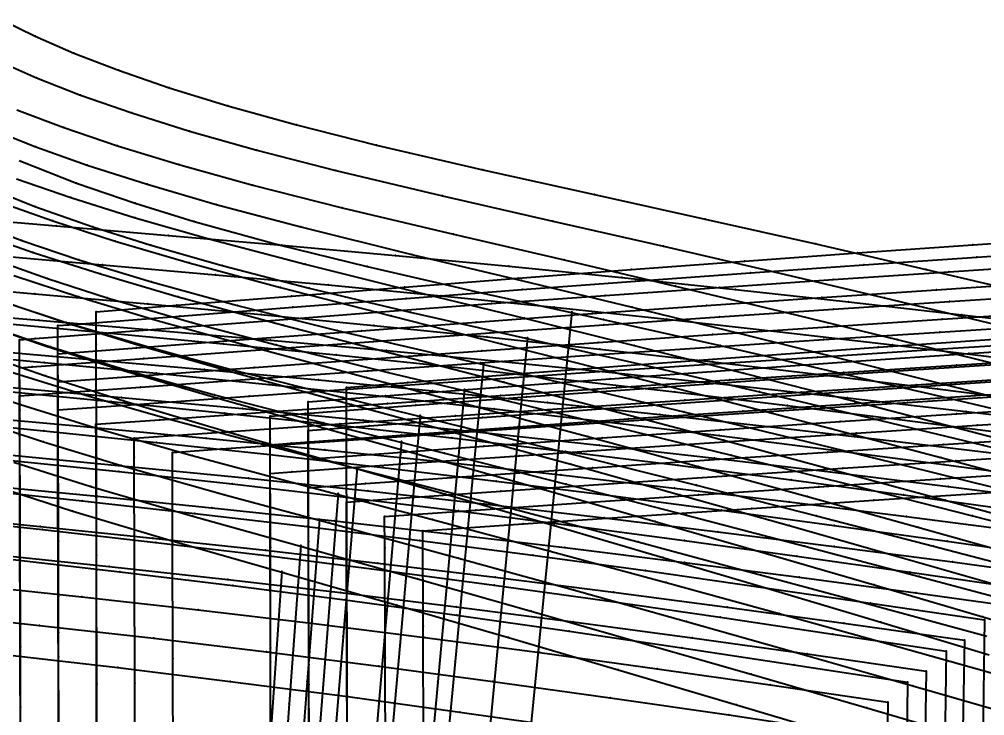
# Model space of a CAD drawing. Extents: x -2408 to 1029, y -526 to 2095.
# Drawn here: x -800.3 to -671.9, y 425.4 to 518.1 of the extents above; entities that cross this region are included whole.
import ezdxf

# ---------------------------------------------------------------- set-up
doc = ezdxf.new("R2010")
doc.units = 0

# ---------------------------------------------------------------- blocks, each defined once
blk = doc.blocks.new(' -30')
at = {"layer": '1'}
for points in [[(-289.37386, 551.669496), (-274.412109, 549.77348), (-259.387268, 548.018997), (-244.405844, 546.337371), (-229.340909, 544.673875), (-214.357411, 543.007636), (-199.380836, 541.282704), (-184.367609, 539.451497), (-169.415656, 537.522511), (-154.549495, 535.507821), (-139.623474, 533.388503), (-124.646614, 531.167397), (-109.742759, 528.897307), (-94.63028, 526.580048), (-94.802148, 510.607237)], [(-1200.507891, -43.109598), (-1200.550587, -27.947019), (-1200.593626, -12.65743), (-1200.627747, -0.536523), (-1194.125614, -0.08589), (-1179.060685, 0.957149), (-1163.826206, 2.009464), (-1148.500584, 3.061878), (-1133.339954, 4.092611), (-1118.012687, 5.120913), (-1102.898968, 6.119132), (-1087.569803, 7.117462), (-1072.409484, 8.093664), (-1057.078804, 9.069362), (-1041.792304, 10.029536), (-1026.459982, 10.979555), (-1011.357157, 11.902589), (-996.023324, 12.826319), (-980.999394, 13.717637)], [(-289.397763, 44.384762), (-280.534735, 41.31904), (-270.094326, 37.9894), (-256.303933, 33.89328), (-241.813016, 29.744297), (-227.324884, 25.604588), (-212.881843, 21.424954), (-198.425237, 17.174691), (-183.874553, 12.860242), (-169.434569, 8.554463), (-155.066224, 4.236786)]]:
    blk.add_lwpolyline(points, dxfattribs=at)
at = {"layer": '14'}
for points in [[(-293.301081, 539.39331), (-278.887447, 537.525193), (-263.114558, 535.66237), (-247.286252, 533.87858), (-231.421617, 532.126365), (-215.539805, 530.358269), (-199.659932, 528.526835), (-184.716631, 526.701148), (-169.079779, 524.666477), (-154.148415, 522.623082), (-138.82949, 520.438341)], [(-1167.242793, -39.89965), (-1167.288559, -23.650313), (-1167.324295, -10.962315), (-1153.986417, -10.037066), (-1138.871819, -9.006644), (-1123.58041, -7.978768), (-1107.341803, -6.901625), (-1091.012845, -5.832704), (-1075.270321, -4.815399), (-1058.49008, -3.74532), (-1043.045194, -2.773585), (-1026.968327, -1.775816), (-1010.335484, -0.75873), (-993.222401, 0.270974), (-978.229422, 1.158528)], [(-359.312063, 82.89658), (-356.565087, 77.207748), (-353.429419, 71.577262), (-349.88047, 66.087087), (-346.932749, 62.110837), (-343.728349, 58.294186), (-340.256893, 54.671709), (-336.528481, 51.291077), (-332.521971, 48.123477), (-328.283764, 45.170857), (-323.843345, 42.41814), (-317.659198, 39.032747), (-311.237876, 35.940191), (-304.649272, 33.104733), (-296.284769, 29.867512), (-286.909948, 26.573871), (-276.877036, 23.332868), (-263.532528, 19.336986), (-248.79876, 15.122326), (-233.814479, 10.82606), (-218.955663, 6.515586), (-204.365013, 2.23947), (-188.641266, -2.412398), (-173.620496, -6.895268)]]:
    blk.add_lwpolyline(points, dxfattribs=at)
at = {"layer": '2'}
for p in [(-94.63028, 526.580048), (-249.091949, 15.307263), (-1200.627747, -0.536523), (-1167.324295, -10.962315)]:
    blk.add_point(p, dxfattribs=at)
at = {"layer": '3'}
for p in [(-199.380836, 541.282704), (-184.367609, 539.451497), (-169.415656, 537.522511), (-154.549495, 535.507821), (-139.623474, 533.388503), (-124.646614, 531.167397), (-109.742759, 528.897307), (-199.659932, 528.526835), (-184.716631, 526.701148), (-169.079779, 524.666477), (-154.148415, 522.623082), (-280.534735, 41.31904), (-270.094326, 37.9894), (-256.303933, 33.89328), (-241.813016, 29.744297), (-227.324884, 25.604588), (-276.877036, 23.332868), (-212.881843, 21.424954), (-263.532528, 19.336986), (-198.425237, 17.174691), (-248.79876, 15.122326), (-183.874553, 12.860242), (-233.814479, 10.82606), (-169.434569, 8.554463), (-218.955663, 6.515586), (-1102.898968, 6.119132), (-1133.339954, 4.092611), (-1118.012687, 5.120913), (-1148.500584, 3.061878), (-1163.826206, 2.009464), (-204.365013, 2.23947), (-1179.060685, 0.957149), (-1194.125614, -0.08589), (-188.641266, -2.412398), (-1107.341803, -6.901625), (-1123.58041, -7.978768), (-1153.986417, -10.037066), (-1138.871819, -9.006644), (-1200.593626, -12.65743), (-1167.288559, -23.650313), (-1200.550587, -27.947019)]:
    blk.add_point(p, dxfattribs=at)
at = {"layer": '8'}
blk.add_lwpolyline([(-249.091949, 15.307263), (-250.517034, -5.301401), (-251.7552, -23.206977), (-252.875217, -39.403948), (-254.129457, -57.541968), (-255.491074, -77.232818), (-256.933227, -98.088314), (-258.429068, -119.720211), (-259.951754, -141.740336), (-261.474439, -163.760443), (-262.970281, -185.392358), (-264.412433, -206.247836), (-265.77405, -225.938686), (-267.028291, -244.076713), (-268.148308, -260.273691), (-269.386474, -278.179268), (-270.434573, -293.336208), (-270.811558, -298.787918)], dxfattribs=at)
blk = doc.blocks.new(' -31')
at = {"layer": '1'}
for points in [[(-294.572983, 555.939261), (-284.804591, 554.599783), (-269.843716, 552.837988), (-254.754232, 551.143919), (-239.759855, 549.516941), (-224.661296, 547.900369), (-209.677459, 546.273139), (-194.588975, 544.567746), (-179.555679, 542.76568), (-164.49136, 540.856719), (-149.612358, 538.879205), (-134.57248, 536.78732), (-119.590017, 534.612449), (-104.571126, 532.37467), (-89.524498, 530.117836), (-89.730812, 514.301875)], [(-1205.574646, -46.487374), (-1205.61699, -31.217352), (-1205.658681, -16.183059), (-1205.700259, -1.180461), (-1205.707245, 1.341067), (-1193.448295, 2.198644), (-1178.379577, 3.254273), (-1162.983043, 4.333166), (-1147.523186, 5.405012), (-1132.490009, 6.425056), (-1117.027298, 7.455169), (-1101.711371, 8.462965), (-1086.246993, 9.467606), (-1071.153229, 10.433939), (-1055.686974, 11.409439), (-1040.516779, 12.352021), (-1025.048698, 13.298257), (-1009.891786, 14.210407), (-994.421841, 15.125327), (-979.087178, 16.015518)], [(-289.868552, 48.288784), (-281.27231, 45.327923), (-271.305752, 42.170332), (-258.473846, 38.398356), (-243.983015, 34.33094), (-229.459834, 30.291084), (-214.79712, 26.169848), (-200.303587, 22.024262), (-185.685218, 17.80036), (-171.209652, 13.592721), (-156.725294, 9.350868), (-142.267905, 5.081139)]]:
    blk.add_lwpolyline(points, dxfattribs=at)
at = {"layer": '14'}
for points in [[(-296.973227, 543.458219), (-285.931814, 541.950514), (-270.650007, 540.142391), (-255.549055, 538.454662), (-240.406033, 536.816289), (-225.236624, 535.189131), (-210.056457, 533.535046), (-194.881169, 531.815889), (-179.880956, 530.013863), (-164.96576, 528.111366), (-149.778742, 526.078391), (-134.212277, 523.907193), (-118.401681, 521.618003), (-102.367792, 519.202194)], [(-1172.311831, -42.400832), (-1172.352095, -27.874221), (-1172.392714, -13.219534), (-1172.404251, -9.057315), (-1160.274824, -8.206082), (-1145.634229, -7.198198), (-1130.655726, -6.183426), (-1114.655925, -5.115705), (-1098.504616, -4.053958), (-1082.890155, -3.042497), (-1066.209824, -1.97821), (-1050.829194, -1.011836), (-1034.794891, -0.020003), (-1018.182785, 0.99029), (-1001.068756, 2.012042), (-986.057426, 2.891656), (-970.780793, 3.770144)], [(-285.569932, 29.89167), (-275.368494, 26.673572), (-261.802079, 22.713235), (-247.147746, 18.627522), (-231.915699, 14.368798), (-216.809343, 10.093272), (-201.971794, 5.848821), (-187.54622, 1.683335), (-172.175045, -2.794139), (-157.685526, -7.049333)]]:
    blk.add_lwpolyline(points, dxfattribs=at)
at = {"layer": '2'}
for p in [(-89.524498, 530.117836), (-247.440948, 18.812463), (-1205.707245, 1.341067), (-1172.404251, -9.057315)]:
    blk.add_point(p, dxfattribs=at)
at = {"layer": '3'}
for p in [(-209.677459, 546.273139), (-194.588975, 544.567746), (-179.555679, 542.76568), (-164.49136, 540.856719), (-149.612358, 538.879205), (-134.57248, 536.78732), (-119.590017, 534.612449), (-210.056457, 533.535046), (-194.881169, 531.815889), (-104.571126, 532.37467), (-179.880956, 530.013863), (-164.96576, 528.111366), (-149.778742, 526.078391), (-134.212277, 523.907193), (-118.401681, 521.618003), (-281.27231, 45.327923), (-271.305752, 42.170332), (-258.473846, 38.398356), (-243.983015, 34.33094), (-229.459834, 30.291084), (-275.368494, 26.673572), (-214.79712, 26.169848), (-261.802079, 22.713235), (-200.303587, 22.024262), (-247.147746, 18.627522), (-185.685218, 17.80036), (-231.915699, 14.368798), (-171.209652, 13.592721), (-216.809343, 10.093272), (-156.725294, 9.350868), (-1101.711371, 8.462965), (-1132.490009, 6.425056), (-1117.027298, 7.455169), (-1147.523186, 5.405012), (-201.971794, 5.848821), (-1162.983043, 4.333166), (-1178.379577, 3.254273), (-1193.448295, 2.198644), (-187.54622, 1.683335), (-1205.700259, -1.180461), (-248.974359, -2.25617), (-172.175045, -2.794139), (-1114.655925, -5.115705), (-1098.504616, -4.053958), (-1130.655726, -6.183426), (-1145.634229, -7.198198), (-1160.274824, -8.206082), (-1172.392714, -13.219534), (-1205.658681, -16.183059), (-1172.352095, -27.874221), (-1205.61699, -31.217352)]:
    blk.add_point(p, dxfattribs=at)
at = {"layer": '8'}
blk.add_lwpolyline([(-247.440948, 18.812463), (-248.974359, -2.25617), (-250.306644, -20.561388), (-251.511798, -37.119862), (-252.861378, -55.662707), (-254.326498, -75.793048), (-255.878275, -97.114022), (-257.487822, -119.228744), (-259.126252, -141.740322), (-260.220324, -156.772558), (-261.305836, -171.687183), (-262.899335, -193.581419), (-264.425436, -214.549616), (-265.855252, -234.194881), (-267.159901, -252.120389), (-268.310493, -267.929205), (-269.555052, -285.029088), (-270.549095, -298.686962), (-270.811558, -302.293129)], dxfattribs=at)
blk = doc.blocks.new(' -32')
at = {"layer": '1'}
for points in [[(-291.261816, 558.992617), (-279.604794, 557.525161), (-264.510121, 555.838944), (-249.481522, 554.216994), (-234.458875, 552.641387), (-219.435042, 551.07711), (-204.436461, 549.484383), (-189.423476, 547.819198), (-174.51379, 546.062529), (-159.524407, 544.195696), (-144.498304, 542.236475), (-129.531487, 540.197388), (-114.530037, 538.064348), (-99.58351, 535.881365), (-84.422865, 533.652878), (-84.664211, 517.497694)], [(-1210.654677, -45.1706), (-1210.696988, -29.660098), (-1210.739187, -14.194114), (-1210.780326, 0.875778), (-1210.786667, 3.198063), (-1202.287103, 3.807509), (-1187.123322, 4.891807), (-1172.039516, 5.964965), (-1156.995739, 7.022234), (-1141.560433, 8.083185), (-1126.513523, 9.094761), (-1111.396355, 10.096129), (-1096.34761, 11.079842), (-1080.866221, 12.075616), (-1065.815472, 13.027221), (-1050.673143, 13.968925), (-1035.620396, 14.889368), (-1020.483334, 15.798457), (-1005.428564, 16.685545), (-989.985983, 17.577232), (-974.929201, 18.42805)], [(-288.138266, 51.397726), (-279.420165, 48.476766), (-269.225391, 45.337961), (-256.16816, 41.609574), (-241.542366, 37.615005), (-227.033814, 33.689425), (-212.35428, 29.667757), (-197.875898, 25.629594), (-183.338015, 21.532591), (-168.878781, 17.427253), (-154.31629, 13.256324)]]:
    blk.add_lwpolyline(points, dxfattribs=at)
at = {"layer": '14'}
for points in [[(-293.625346, 546.498816), (-281.362285, 544.956903), (-266.224926, 543.245124), (-250.827082, 541.588486), (-235.389151, 539.972582), (-219.927186, 538.359183), (-204.457169, 536.710053), (-188.995145, 534.986961), (-173.972639, 533.205913), (-158.8577, 531.306759), (-143.549379, 529.290806), (-127.963952, 527.154146), (-112.91974, 525.016082), (-97.287788, 522.707405), (-97.546838, 506.107599)], [(-1177.391864, -41.025596), (-1177.432128, -26.268183), (-1177.472747, -11.38067), (-1177.484283, -7.152315), (-1171.534964, -6.727546), (-1156.948361, -5.70614), (-1141.999308, -4.679547), (-1126.916285, -3.661209), (-1111.495954, -2.636882), (-1096.456351, -1.653606), (-1080.280263, -0.613167), (-1065.282785, 0.335568), (-1049.577514, 1.312469), (-1033.240274, 2.310251), (-1016.346685, 3.321644), (-998.972567, 4.339362), (-983.75547, 5.211206)], [(-291.523538, 35.634808), (-282.507163, 32.658355), (-272.151396, 29.507937), (-258.378946, 25.621389), (-244.506407, 21.865357), (-227.329321, 17.187331), (-212.016326, 12.957372), (-196.992248, 8.758548), (-182.401975, 4.638916), (-166.875569, 0.212875), (-152.262346, -3.99015)]]:
    blk.add_lwpolyline(points, dxfattribs=at)
at = {"layer": '2'}
for p in [(-84.422865, 533.652878), (-97.287788, 522.707405), (-245.789948, 22.317662), (-1210.786667, 3.198063), (-1177.484283, -7.152315)]:
    blk.add_point(p, dxfattribs=at)
at = {"layer": '3'}
for p in [(-204.436461, 549.484383), (-189.423476, 547.819198), (-174.51379, 546.062529), (-159.524407, 544.195696), (-144.498304, 542.236475), (-129.531487, 540.197388), (-114.530037, 538.064348), (-204.457169, 536.710053), (-99.58351, 535.881365), (-188.995145, 534.986961), (-173.972639, 533.205913), (-158.8577, 531.306759), (-143.549379, 529.290806), (-127.963952, 527.154146), (-112.91974, 525.016082), (-279.420165, 48.476766), (-269.225391, 45.337961), (-256.16816, 41.609574), (-241.542366, 37.615005), (-227.033814, 33.689425), (-282.507163, 32.658355), (-212.35428, 29.667757), (-272.151396, 29.507937), (-258.378946, 25.621389), (-197.875898, 25.629594), (-244.506407, 21.865357), (-183.338015, 21.532591), (-227.329321, 17.187331), (-168.878781, 17.427253), (-212.016326, 12.957372), (-1096.34761, 11.079842), (-1126.513523, 9.094761), (-1111.396355, 10.096129), (-1141.560433, 8.083185), (-196.992248, 8.758548), (-1156.995739, 7.022234), (-1172.039516, 5.964965), (-1187.123322, 4.891807), (-182.401975, 4.638916), (-1202.287103, 3.807509), (-1210.780326, 0.875778), (-247.431685, 0.789055), (-166.875569, 0.212875), (-1096.456351, -1.653606), (-1126.916285, -3.661209), (-1111.495954, -2.636882), (-1141.999308, -4.679547), (-1156.948361, -5.70614), (-1171.534964, -6.727546), (-1177.472747, -11.38067), (-1210.739187, -14.194114), (-1177.432128, -26.268183), (-1210.696988, -29.660098)]:
    blk.add_point(p, dxfattribs=at)
at = {"layer": '8'}
blk.add_lwpolyline([(-245.789948, 22.317662), (-247.431685, 0.789055), (-248.858088, -17.915799), (-250.148379, -34.835779), (-251.5933, -53.783461), (-253.161923, -74.35329), (-254.823324, -96.139745), (-256.546576, -118.737277), (-257.7145, -134.052625), (-258.887006, -149.428053), (-260.054931, -164.7434), (-261.20911, -179.878509), (-262.340382, -194.713218), (-263.974293, -216.139193), (-265.505117, -236.213355), (-266.901932, -254.530213), (-268.133807, -270.684167), (-269.466287, -288.157381), (-270.530553, -302.113426), (-270.811558, -305.798321)], dxfattribs=at)
blk = doc.blocks.new(' -33')
at = {"layer": '1'}
for points in [[(-287.827379, 562.058651), (-274.890736, 560.557921), (-259.960293, 558.975201), (-244.829363, 557.401476), (-229.748771, 555.867998), (-214.663975, 554.334272), (-199.587318, 552.761024), (-184.518769, 551.113028), (-169.449439, 549.362172), (-154.403529, 547.517787), (-139.385269, 545.59427), (-124.360433, 543.586255), (-109.413128, 541.504202), (-94.40716, 539.359567), (-79.322128, 537.190132), (-79.583214, 521.604267), (-79.803495, 506.49299)], [(-1215.721925, -48.609813), (-1215.762402, -33.541107), (-1215.802962, -18.438851), (-1215.844353, -3.030289), (-1215.866241, 5.11574), (-1205.537325, 5.851105), (-1190.44015, 6.924984), (-1175.367144, 7.995606), (-1160.186074, 9.066725), (-1145.116056, 10.111526), (-1129.932057, 11.140324), (-1114.849326, 12.142255), (-1099.662844, 13.133752), (-1084.175492, 14.127343), (-1068.986788, 15.084432), (-1053.586207, 16.036767), (-1038.395303, 16.957794), (-1023.205807, 17.860224), (-1008.012674, 18.74379), (-992.851136, 19.605462), (-977.655667, 20.448117)], [(-287.280275, 54.810277), (-278.653701, 51.97534), (-268.52378, 48.927502), (-255.097874, 45.190752), (-240.402587, 41.264643), (-225.690178, 37.359074), (-210.966546, 33.411282), (-196.277386, 29.415283), (-181.765565, 25.422611), (-167.097899, 21.349489), (-152.534915, 17.272514)]]:
    blk.add_lwpolyline(points, dxfattribs=at)
at = {"layer": '14'}
for points in [[(-293.290708, 549.969368), (-279.422873, 548.296345), (-263.781637, 546.59932), (-248.087596, 544.969511), (-232.356252, 543.370659), (-216.603046, 541.7665), (-200.843434, 540.120773), (-185.092896, 538.397218), (-170.100999, 536.652065), (-154.722652, 534.758032), (-139.161279, 532.75081), (-123.330698, 530.626266), (-108.06106, 528.502795), (-92.207785, 526.212616), (-92.497917, 509.56942)], [(-1182.460461, -43.907103), (-1182.502976, -28.080743), (-1182.542201, -13.479504), (-1182.564316, -5.247315), (-1174.929201, -4.697053), (-1160.223213, -3.660386), (-1144.75197, -2.592847), (-1129.258515, -1.544077), (-1113.4879, -0.495977), (-1098.151935, 0.50504), (-1081.693632, 1.559574), (-1066.460696, 2.517314), (-1050.530637, 3.499808), (-1033.979155, 4.499487), (-1016.881948, 5.50878), (-1001.850177, 6.375805), (-986.520822, 7.239562), (-970.941483, 8.095285)], [(-295.191263, 40.630598), (-286.41091, 37.653309), (-275.859357, 34.386529), (-263.589266, 30.898786), (-247.844624, 26.691868), (-231.606976, 22.389242), (-215.964985, 18.185403), (-200.561603, 13.994565), (-185.540889, 9.863546), (-171.046884, 5.839156), (-155.735381, 1.549612)]]:
    blk.add_lwpolyline(points, dxfattribs=at)
at = {"layer": '2'}
for p in [(-92.207785, 526.212616), (-244.138947, 25.822864), (-1215.866241, 5.11574), (-1182.564316, -5.247315)]:
    blk.add_point(p, dxfattribs=at)
at = {"layer": '3'}
for p in [(-199.587318, 552.761024), (-184.518769, 551.113028), (-169.449439, 549.362172), (-154.403529, 547.517787), (-139.385269, 545.59427), (-124.360433, 543.586255), (-109.413128, 541.504202), (-200.843434, 540.120773), (-94.40716, 539.359567), (-185.092896, 538.397218), (-170.100999, 536.652065), (-154.722652, 534.758032), (-139.161279, 532.75081), (-123.330698, 530.626266), (-108.06106, 528.502795), (-278.653701, 51.97534), (-268.52378, 48.927502), (-255.097874, 45.190752), (-240.402587, 41.264643), (-286.41091, 37.653309), (-225.690178, 37.359074), (-275.859357, 34.386529), (-210.966546, 33.411282), (-263.589266, 30.898786), (-196.277386, 29.415283), (-247.844624, 26.691868), (-181.765565, 25.422611), (-231.606976, 22.389242), (-167.097899, 21.349489), (-215.964985, 18.185403), (-1099.662844, 13.133752), (-200.561603, 13.994565), (-1114.849326, 12.142255), (-1129.932057, 11.140324), (-1160.186074, 9.066725), (-1145.116056, 10.111526), (-185.540889, 9.863546), (-1175.367144, 7.995606), (-1190.44015, 6.924984), (-1205.537325, 5.851105), (-171.046884, 5.839156), (-245.889011, 3.834284), (-1098.151935, 0.50504), (-1113.4879, -0.495977), (-1129.258515, -1.544077), (-1215.844353, -3.030289), (-1160.223213, -3.660386), (-1144.75197, -2.592847), (-1174.929201, -4.697053), (-1182.542201, -13.479504), (-1215.802962, -18.438851), (-1182.502976, -28.080743), (-1215.762402, -33.541107)]:
    blk.add_point(p, dxfattribs=at)
at = {"layer": '8'}
blk.add_lwpolyline([(-244.138947, 25.822864), (-245.889011, 3.834284), (-247.409532, -15.270209), (-248.784961, -32.551696), (-250.325221, -51.904208), (-251.997346, -72.913517), (-253.768371, -95.165453), (-254.987718, -110.485866), (-256.226601, -126.051733), (-257.475252, -141.740326), (-258.723902, -157.42892), (-259.962785, -172.994787), (-261.182132, -188.3152), (-262.372177, -203.26745), (-264.080931, -224.736985), (-265.668809, -244.687776), (-267.102846, -262.705647), (-268.350071, -278.376337), (-269.665469, -294.903566), (-270.811558, -309.303532)], dxfattribs=at)
blk = doc.blocks.new(' -34')
at = {"layer": '1'}
for points in [[(-294.496702, 566.479853), (-285.024764, 565.239914), (-269.948161, 563.615955), (-254.836865, 562.076983), (-239.753081, 560.557723), (-224.667632, 559.063796), (-209.580622, 557.564088), (-194.579889, 556.026452), (-179.506059, 554.402791), (-164.488583, 552.684381), (-149.43639, 550.869334), (-134.508203, 548.99195), (-119.475633, 547.021967), (-104.476103, 544.974444), (-89.461433, 542.872094), (-74.224463, 540.724983), (-74.515587, 524.8052), (-74.760259, 509.756211)], [(-1220.795531, -49.780232), (-1220.836098, -34.443505), (-1220.876595, -19.137068), (-1220.917111, -3.830611), (-1220.94574, 6.979801), (-1219.669566, 7.071949), (-1204.857706, 8.143494), (-1189.750347, 9.240099), (-1174.627318, 10.331431), (-1159.657932, 11.38808), (-1144.531327, 12.42884), (-1129.138885, 13.46712), (-1114.009684, 14.469446), (-1098.599747, 15.470669), (-1083.468048, 16.434266), (-1068.132441, 17.391459), (-1052.99834, 18.316702), (-1037.754675, 19.228593), (-1022.618181, 20.113599), (-1007.441167, 20.979895), (-992.302211, 21.821958), (-977.184378, 22.639662)], [(-292.995717, 60.548383), (-285.555726, 57.934302), (-276.618749, 55.081393), (-266.27483, 52.059859), (-252.31677, 48.285603), (-237.741809, 44.4966), (-222.983528, 40.684991), (-208.46892, 36.885502), (-193.737045, 32.967714), (-179.020902, 29.009304), (-164.310261, 25.014045), (-149.703465, 21.011055)]]:
    blk.add_lwpolyline(points, dxfattribs=at)
at = {"layer": '14'}
for points in [[(-297.216235, 554.043035), (-286.593197, 552.657782), (-270.86197, 550.943327), (-254.90407, 549.304157), (-239.968846, 547.816266), (-225.006669, 546.339513), (-210.03005, 544.845166), (-195.051501, 543.304491), (-180.083532, 541.688759), (-165.158046, 539.97702), (-149.556659, 538.087674), (-133.817431, 536.093392), (-118.691155, 534.102485), (-103.198992, 531.99205), (-87.12779, 529.717789), (-87.444471, 513.128595)], [(-1187.540417, -42.597406), (-1187.582932, -26.527351), (-1187.622157, -11.701268), (-1187.644272, -3.342315), (-1184.761505, -3.130567), (-1170.050163, -2.074479), (-1154.533458, -0.988647), (-1139.768792, 0.022965), (-1124.578625, 1.043642), (-1109.698552, 2.024555), (-1093.639527, 3.062558), (-1078.709427, 4.00843), (-1063.038824, 4.981172), (-1046.703312, 5.972932), (-1029.778474, 6.975854), (-1014.859924, 7.838422), (-999.611605, 8.698471), (-984.081227, 9.551048)], [(-288.711379, 42.122635), (-277.974996, 38.76977), (-267.27806, 35.715388), (-253.052504, 31.936357), (-236.864136, 27.768375), (-220.914293, 23.612125), (-205.139865, 19.443975), (-189.685352, 15.310336), (-174.695303, 11.257632), (-158.760181, 6.905999)]]:
    blk.add_lwpolyline(points, dxfattribs=at)
at = {"layer": '2'}
for p in [(-87.12779, 529.717789), (-242.487946, 29.328063), (-1220.94574, 6.979801), (-1187.644272, -3.342315)]:
    blk.add_point(p, dxfattribs=at)
at = {"layer": '3'}
for p in [(-209.580622, 557.564088), (-194.579889, 556.026452), (-179.506059, 554.402791), (-164.488583, 552.684381), (-149.43639, 550.869334), (-134.508203, 548.99195), (-119.475633, 547.021967), (-210.03005, 544.845166), (-104.476103, 544.974444), (-195.051501, 543.304491), (-89.461433, 542.872094), (-180.083532, 541.688759), (-165.158046, 539.97702), (-149.556659, 538.087674), (-133.817431, 536.093392), (-118.691155, 534.102485), (-103.198992, 531.99205), (-285.555726, 57.934302), (-276.618749, 55.081393), (-266.27483, 52.059859), (-252.31677, 48.285603), (-237.741809, 44.4966), (-222.983528, 40.684991), (-277.974996, 38.76977), (-208.46892, 36.885502), (-267.27806, 35.715388), (-193.737045, 32.967714), (-253.052504, 31.936357), (-179.020902, 29.009304), (-236.864136, 27.768375), (-164.310261, 25.014045), (-220.914293, 23.612125), (-205.139865, 19.443975), (-1098.599747, 15.470669), (-1114.009684, 14.469446), (-189.685352, 15.310336), (-1129.138885, 13.46712), (-1144.531327, 12.42884), (-1174.627318, 10.331431), (-1159.657932, 11.38808), (-174.695303, 11.257632), (-1189.750347, 9.240099), (-1204.857706, 8.143494), (-1219.669566, 7.071949), (-244.346337, 6.879511), (-1093.639527, 3.062558), (-1109.698552, 2.024555), (-1139.768792, 0.022965), (-1124.578625, 1.043642), (-1154.533458, -0.988647), (-1170.050163, -2.074479), (-1220.917111, -3.830611), (-1184.761505, -3.130567), (-1187.622157, -11.701268), (-1220.876595, -19.137068), (-1187.582932, -26.527351), (-1220.836098, -34.443505)]:
    blk.add_point(p, dxfattribs=at)
at = {"layer": '8'}
blk.add_lwpolyline([(-242.487946, 29.328063), (-244.346337, 6.879511), (-245.960977, -12.624626), (-247.421543, -30.267621), (-249.057143, -50.024955), (-250.83277, -71.473753), (-252.71342, -94.191172), (-254.008244, -109.832075), (-255.323811, -125.723547), (-256.649752, -141.740332), (-257.975693, -157.757118), (-259.29126, -173.64859), (-260.586084, -189.289493), (-261.84979, -204.554513), (-263.072007, -219.318355), (-264.80485, -240.25033), (-266.385993, -259.349846), (-267.780435, -276.194096), (-268.953167, -290.36018), (-270.11142, -304.351371), (-270.811558, -312.808723)], dxfattribs=at)
blk = doc.blocks.new(' -35')
at = {"layer": '1'}
for points in [[(-299.393308, 570.745541), (-291.45189, 569.585558), (-280.017705, 568.240454), (-265.054462, 566.703216), (-249.92133, 565.210755), (-234.962536, 563.759321), (-219.825743, 562.302281), (-204.703902, 560.828106), (-189.573888, 559.301744), (-174.452077, 557.6967), (-159.393028, 555.99872), (-144.292206, 554.206132), (-129.36371, 552.360971), (-114.281239, 550.420899), (-99.342219, 548.420462), (-84.27683, 546.351641), (-69.129224, 544.258728), (-69.437398, 528.531169), (-69.712484, 513.024848)], [(-1215.710733, -50.426195), (-1215.750372, -35.214684), (-1215.790765, -19.70948), (-1215.831158, -4.204256), (-1215.865173, 8.849696), (-1204.897388, 9.65674), (-1189.752275, 10.769488), (-1174.687906, 11.873828), (-1159.485286, 12.979498), (-1144.032762, 14.080734), (-1128.826537, 15.135756), (-1113.466432, 16.17709), (-1098.257195, 17.187424), (-1083.095365, 18.174498), (-1067.88342, 19.144503), (-1052.843299, 20.082812), (-1037.62876, 21.010414), (-1022.317543, 21.921666), (-1007.100354, 22.804557), (-991.843722, 23.665668), (-976.623719, 24.499686)], [(-294.211891, 64.68394), (-287.208173, 62.185684), (-278.888402, 59.49868), (-269.051355, 56.600788), (-256.92309, 53.315789), (-242.223637, 49.550808), (-227.555304, 45.85832), (-212.968094, 42.160316), (-198.32121, 38.381727), (-183.730328, 34.565481), (-169.106598, 30.6989), (-154.573557, 26.81862)]]:
    blk.add_lwpolyline(points, dxfattribs=at)
at = {"layer": '14'}
for points in [[(-293.708708, 557.068452), (-282.910103, 555.784598), (-267.429021, 554.176959), (-252.259415, 552.672415), (-237.051453, 551.201845), (-221.817557, 549.737256), (-206.570224, 548.250662), (-191.321893, 546.71407), (-174.997432, 544.98044), (-160.180583, 543.305561), (-144.361758, 541.421188), (-128.450832, 539.4399), (-113.214715, 537.470357), (-97.697227, 535.395233), (-82.047787, 533.223), (-82.386571, 516.780326)], [(-1182.448539, -45.862357), (-1182.493184, -28.731346), (-1182.535756, -12.396173), (-1182.564316, -1.437315), (-1174.333899, -0.823869), (-1159.232682, 0.272832), (-1143.487723, 1.388222), (-1127.78171, 2.476267), (-1111.832388, 3.557686), (-1096.347867, 4.585634), (-1079.75101, 5.663628), (-1064.405281, 6.638337), (-1048.370479, 7.633848), (-1031.722486, 8.641986), (-1014.537182, 9.654577), (-999.436765, 10.519862), (-984.045124, 11.377264)], [(-295.858496, 48.251511), (-287.485178, 45.428379), (-276.5775, 42.098878), (-265.711902, 39.073042), (-251.264076, 35.33505), (-235.130312, 31.287493), (-218.932352, 27.170162), (-202.910729, 23.036436), (-187.210452, 18.93242), (-171.976544, 14.90422), (-157.353979, 10.99793)]]:
    blk.add_lwpolyline(points, dxfattribs=at)
at = {"layer": '2'}
for p in [(-240.836945, 32.833264), (-1215.865173, 8.849696), (-1182.564316, -1.437315)]:
    blk.add_point(p, dxfattribs=at)
at = {"layer": '3'}
for p in [(-204.703902, 560.828106), (-189.573888, 559.301744), (-174.452077, 557.6967), (-159.393028, 555.99872), (-144.292206, 554.206132), (-129.36371, 552.360971), (-114.281239, 550.420899), (-206.570224, 548.250662), (-99.342219, 548.420462), (-191.321893, 546.71407), (-174.997432, 544.98044), (-160.180583, 543.305561), (-144.361758, 541.421188), (-128.450832, 539.4399), (-113.214715, 537.470357), (-97.697227, 535.395233), (-287.208173, 62.185684), (-278.888402, 59.49868), (-269.051355, 56.600788), (-256.92309, 53.315789), (-242.223637, 49.550808), (-287.485178, 45.428379), (-227.555304, 45.85832), (-276.5775, 42.098878), (-212.968094, 42.160316), (-265.711902, 39.073042), (-198.32121, 38.381727), (-251.264076, 35.33505), (-183.730328, 34.565481), (-235.130312, 31.287493), (-169.106598, 30.6989), (-218.932352, 27.170162), (-202.910729, 23.036436), (-187.210452, 18.93242), (-1098.257195, 17.187424), (-1113.466432, 16.17709), (-1128.826537, 15.135756), (-171.976544, 14.90422), (-1159.485286, 12.979498), (-1144.032762, 14.080734), (-242.44851, 14.061596), (-1174.687906, 11.873828), (-1189.752275, 10.769488), (-1204.897388, 9.65674), (-1096.347867, 4.585634), (-1111.832388, 3.557686), (-1143.487723, 1.388222), (-1127.78171, 2.476267), (-1159.232682, 0.272832), (-1174.333899, -0.823869), (-1215.831158, -4.204256), (-1182.535756, -12.396173), (-1215.790765, -19.70948), (-1182.493184, -28.731346), (-1215.750372, -35.214684)]:
    blk.add_point(p, dxfattribs=at)
at = {"layer": '8'}
blk.add_lwpolyline([(-240.836945, 32.833264), (-242.44851, 14.061596), (-244.044753, -4.531601), (-245.520477, -21.720981), (-247.193789, -41.211876), (-249.027639, -62.572738), (-250.984981, -85.37205), (-252.340186, -101.157612), (-253.722836, -117.262846), (-255.121949, -133.559853), (-256.526553, -149.92081), (-257.925666, -166.217818), (-259.308315, -182.323052), (-260.663519, -198.108596), (-261.980308, -213.446678), (-263.247697, -228.209348), (-265.032149, -248.994827), (-266.643717, -267.766516), (-268.045345, -284.092825), (-269.523585, -301.311504), (-270.725571, -315.31235), (-270.811558, -316.313934)], dxfattribs=at)
blk = doc.blocks.new(' -36')
at = {"layer": '1'}
for points in [[(-296.693441, 573.831966), (-288.33351, 572.718557), (-273.740332, 571.14524), (-258.632123, 569.671512), (-243.683755, 568.250043), (-228.586526, 566.83085), (-213.636555, 565.425506), (-198.674168, 563.990806), (-183.732225, 562.501905), (-168.689359, 560.922246), (-153.765843, 559.25951), (-138.851626, 557.514511), (-123.877671, 555.693485), (-108.9804, 553.810085), (-94.00935, 551.841663), (-79.127872, 549.836981), (-64.03367, 547.791557), (-64.368349, 531.78176), (-64.65812, 516.612985)], [(-1220.813252, -40.476919), (-1220.852047, -25.371473), (-1220.890837, -10.266046), (-1220.930172, 5.059131), (-1220.944672, 10.710456), (-1219.251535, 10.836842), (-1204.430475, 11.945399), (-1189.00801, 13.102936), (-1173.870296, 14.230877), (-1158.41399, 15.352952), (-1143.271855, 16.420164), (-1127.880667, 17.481198), (-1112.735519, 18.504248), (-1097.316399, 19.522706), (-1082.168241, 20.500342), (-1066.827537, 21.467786), (-1051.676464, 22.400629), (-1036.410653, 23.317033), (-1021.256825, 24.202708), (-1006.057486, 25.066314), (-990.900814, 25.901619), (-975.755622, 26.709103)], [(-292.86608, 67.856535), (-285.65001, 65.348108), (-277.080735, 62.65591), (-267.130788, 59.809434), (-254.496946, 56.489606), (-239.931866, 52.862482), (-225.334031, 49.284329), (-210.737095, 45.671417), (-196.162315, 41.996866), (-181.488905, 38.244966), (-166.937068, 34.481712), (-152.306691, 30.659182)]]:
    blk.add_lwpolyline(points, dxfattribs=at)
at = {"layer": '14'}
for points in [[(-292.294125, 560.405014), (-279.111996, 558.933638), (-263.917224, 557.42101), (-248.470929, 555.941272), (-232.988202, 554.487812), (-217.481456, 553.033374), (-201.963107, 551.550702), (-186.445579, 550.012542), (-170.571527, 548.351725), (-155.169203, 546.637477), (-139.138484, 544.758341), (-124.026077, 542.910319), (-108.564405, 540.950376), (-92.827239, 538.886789), (-76.967788, 536.72821), (-77.324321, 520.519492), (-77.52364, 504.052251)], [(-1187.528495, -44.621003), (-1187.57314, -27.23409), (-1187.615712, -10.654885), (-1187.644272, 0.467685), (-1184.832577, 0.681603), (-1170.198083, 1.766658), (-1154.712018, 2.882182), (-1139.961434, 3.919556), (-1124.777417, 4.963983), (-1109.897921, 5.965381), (-1093.83509, 7.022345), (-1078.898377, 7.982841), (-1063.218173, 8.967748), (-1046.870382, 9.968601), (-1029.930705, 10.976945), (-1014.997467, 11.840784), (-999.732822, 12.698583), (-984.184671, 13.545005)], [(-294.429749, 51.427512), (-286.258987, 48.734133), (-275.179786, 45.428983), (-264.145379, 42.432679), (-249.475119, 38.736865), (-233.396428, 34.806905), (-218.771531, 31.184066), (-202.475857, 27.08508), (-186.486874, 23.005595), (-170.950133, 18.991491), (-156.011115, 15.088627)]]:
    blk.add_lwpolyline(points, dxfattribs=at)
at = {"layer": '2'}
for p in [(-239.185944, 36.338463), (-1220.944672, 10.710456), (-1187.644272, 0.467685)]:
    blk.add_point(p, dxfattribs=at)
at = {"layer": '3'}
for p in [(-213.636555, 565.425506), (-198.674168, 563.990806), (-183.732225, 562.501905), (-168.689359, 560.922246), (-153.765843, 559.25951), (-138.851626, 557.514511), (-123.877671, 555.693485), (-108.9804, 553.810085), (-201.963107, 551.550702), (-94.00935, 551.841663), (-186.445579, 550.012542), (-170.571527, 548.351725), (-155.169203, 546.637477), (-139.138484, 544.758341), (-124.026077, 542.910319), (-108.564405, 540.950376), (-92.827239, 538.886789), (-285.65001, 65.348108), (-277.080735, 62.65591), (-267.130788, 59.809434), (-254.496946, 56.489606), (-239.931866, 52.862482), (-225.334031, 49.284329), (-286.258987, 48.734133), (-275.179786, 45.428983), (-210.737095, 45.671417), (-264.145379, 42.432679), (-196.162315, 41.996866), (-249.475119, 38.736865), (-181.488905, 38.244966), (-233.396428, 34.806905), (-166.937068, 34.481712), (-218.771531, 31.184066), (-202.475857, 27.08508), (-186.486874, 23.005595), (-1097.316399, 19.522706), (-1112.735519, 18.504248), (-170.950133, 18.991491), (-1127.880667, 17.481198), (-240.886274, 17.189884), (-1143.271855, 16.420164), (-1173.870296, 14.230877), (-1158.41399, 15.352952), (-1189.00801, 13.102936), (-1204.430475, 11.945399), (-1219.251535, 10.836842), (-1093.83509, 7.022345), (-1109.897921, 5.965381), (-1220.930172, 5.059131), (-1139.961434, 3.919556), (-1124.777417, 4.963983), (-1154.712018, 2.882182), (-1170.198083, 1.766658), (-1184.832577, 0.681603), (-242.570439, -1.77664), (-1220.890837, -10.266046), (-1187.615712, -10.654885), (-1220.852047, -25.371473), (-1187.57314, -27.23409)]:
    blk.add_point(p, dxfattribs=at)
at = {"layer": '8'}
blk.add_lwpolyline([(-239.185944, 36.338463), (-240.886274, 17.189884), (-242.570439, -1.77664), (-244.127446, -19.311158), (-245.892923, -39.193402), (-247.827782, -60.983167), (-249.192486, -76.352029), (-250.603517, -92.242608), (-252.049292, -108.524472), (-253.51823, -125.067175), (-254.99875, -141.740326), (-256.479271, -158.413477), (-257.94821, -174.956199), (-259.393985, -191.238064), (-260.805016, -207.128642), (-262.169719, -222.497487), (-263.476516, -237.214223), (-265.302798, -257.781224), (-266.933636, -276.147211), (-268.329949, -291.872041), (-269.759317, -307.96913), (-270.811558, -319.819126)], dxfattribs=at)
blk = doc.blocks.new(' -37')
at = {"layer": '1'}
for points in [[(-300.778548, 577.989096), (-293.415212, 576.879222), (-283.866846, 575.741513), (-268.840025, 574.236501), (-253.835037, 572.824723), (-238.84872, 571.445634), (-223.870873, 570.077698), (-208.884311, 568.699824), (-193.860524, 567.283734), (-178.882822, 565.812434), (-163.91307, 564.262636), (-148.803086, 562.604376), (-133.852104, 560.882373), (-118.8881, 559.093336), (-103.953026, 557.239215), (-89.063701, 555.317868), (-74.143777, 553.345269), (-58.940139, 551.32328), (-59.285037, 535.679771), (-59.595045, 520.52381), (-59.811099, 505.360085)], [(-1215.731699, -39.792069), (-1215.770413, -24.492951), (-1215.809128, -9.193832), (-1215.847312, 5.891087), (-1215.864258, 12.58427), (-1205.397274, 13.379208), (-1190.494607, 14.508988), (-1175.476968, 15.644563), (-1160.255966, 16.78625), (-1144.832288, 17.918134), (-1129.607138, 19.001811), (-1114.254722, 20.065955), (-1099.02598, 21.097779), (-1083.86001, 22.102147), (-1068.628156, 23.087213), (-1053.575439, 24.036722), (-1038.340487, 24.97283), (-1023.01061, 25.889038), (-1007.772551, 26.773451), (-992.492097, 27.632547), (-977.250894, 28.460483)], [(-300.458629, 74.498825), (-294.557232, 72.149041), (-287.734739, 69.717496), (-279.740091, 67.153206), (-270.551652, 64.478663), (-259.300503, 61.48948), (-244.530096, 57.836172), (-229.941599, 54.343654), (-215.260782, 50.823853), (-200.68768, 47.265406), (-186.072197, 43.637074), (-171.524893, 39.975202), (-156.957783, 36.266756)]]:
    blk.add_lwpolyline(points, dxfattribs=at)
at = {"layer": '14'}
for points in [[(-299.827812, 564.971442), (-290.841817, 563.747071), (-274.884587, 562.06786), (-259.205138, 560.569429), (-243.479685, 559.114463), (-227.720586, 557.676432), (-211.9402, 556.228805), (-196.150944, 554.745059), (-180.365177, 553.198662), (-164.64115, 551.568195), (-149.020605, 549.84801), (-133.887354, 548.098921), (-118.623572, 546.262985), (-103.061235, 544.323751), (-87.957676, 542.379106), (-71.887789, 540.233421), (-72.278397, 523.201596), (-72.491257, 507.370553)], [(-1182.448539, -43.379665), (-1182.493184, -25.736821), (-1182.535756, -8.913597), (-1182.564316, 2.372685), (-1174.446523, 2.998163), (-1159.396418, 4.124659), (-1143.675003, 5.269034), (-1127.97972, 6.38312), (-1112.033518, 7.487893), (-1096.547086, 8.535442), (-1079.943965, 9.631021), (-1064.589513, 10.618747), (-1048.543135, 11.624431), (-1031.880898, 12.639294), (-1014.678938, 13.654551), (-999.562379, 14.518438), (-984.153024, 15.37064)], [(-300.460839, 57.274007), (-293.000034, 54.607372), (-285.032808, 52.039882), (-273.781931, 48.760067), (-262.578552, 45.794245), (-247.685713, 42.14172), (-231.662537, 38.326615), (-216.816904, 34.739688), (-202.099451, 31.127804), (-185.823284, 27.074584), (-169.985221, 23.076123), (-154.731302, 19.178131)]]:
    blk.add_lwpolyline(points, dxfattribs=at)
at = {"layer": '2'}
for p in [(-237.534943, 39.843662), (-1215.864258, 12.58427), (-1182.564316, 2.372685)]:
    blk.add_point(p, dxfattribs=at)
at = {"layer": '3'}
for p in [(-208.884311, 568.699824), (-193.860524, 567.283734), (-178.882822, 565.812434), (-163.91307, 564.262636), (-148.803086, 562.604376), (-133.852104, 560.882373), (-118.8881, 559.093336), (-103.953026, 557.239215), (-211.9402, 556.228805), (-196.150944, 554.745059), (-180.365177, 553.198662), (-164.64115, 551.568195), (-149.020605, 549.84801), (-133.887354, 548.098921), (-118.623572, 546.262985), (-103.061235, 544.323751), (-294.557232, 72.149041), (-287.734739, 69.717496), (-279.740091, 67.153206), (-270.551652, 64.478663), (-259.300503, 61.48948), (-244.530096, 57.836172), (-293.000034, 54.607372), (-229.941599, 54.343654), (-285.032808, 52.039882), (-215.260782, 50.823853), (-273.781931, 48.760067), (-200.68768, 47.265406), (-262.578552, 45.794245), (-186.072197, 43.637074), (-247.685713, 42.14172), (-171.524893, 39.975202), (-231.662537, 38.326615), (-216.816904, 34.739688), (-202.099451, 31.127804), (-185.823284, 27.074584), (-169.985221, 23.076123), (-1099.02598, 21.097779), (-1114.254722, 20.065955), (-239.324038, 20.318172), (-1129.607138, 19.001811), (-1160.255966, 16.78625), (-1144.832288, 17.918134), (-1175.476968, 15.644563), (-1190.494607, 14.508988), (-1205.397274, 13.379208), (-1096.547086, 8.535442), (-1112.033518, 7.487893), (-1215.847312, 5.891087), (-1143.675003, 5.269034), (-1127.97972, 6.38312), (-1159.396418, 4.124659), (-1174.446523, 2.998163), (-241.096123, 0.978325), (-1182.535756, -8.913597), (-1215.809128, -9.193832), (-1215.770413, -24.492951), (-1182.493184, -25.736821)]:
    blk.add_point(p, dxfattribs=at)
at = {"layer": '8'}
blk.add_lwpolyline([(-237.534943, 39.843662), (-239.324038, 20.318172), (-241.096123, 0.978325), (-242.734414, -16.90134), (-244.592057, -37.174927), (-246.627924, -59.393589), (-248.063873, -75.06497), (-249.548565, -91.268317), (-251.069817, -107.870671), (-252.61544, -124.738998), (-254.173251, -141.74034), (-255.731061, -158.741664), (-257.276686, -175.610009), (-258.797936, -192.212344), (-260.282628, -208.415692), (-261.718578, -224.087089), (-263.093594, -239.093472), (-265.015213, -260.06528), (-266.731193, -278.792807), (-268.200398, -294.827138), (-269.704386, -311.241078), (-270.811558, -323.324318)], dxfattribs=at)
blk = doc.blocks.new(' -38')
at = {"layer": '1'}
for points in [[(-297.827183, 581.0224), (-289.881513, 579.943329), (-279.106949, 578.788285), (-264.101793, 577.374189), (-249.020315, 575.998291), (-233.995271, 574.657014), (-218.954244, 573.320155), (-203.930237, 571.966751), (-188.889928, 570.570908), (-173.875438, 569.115257), (-158.868778, 567.581384), (-143.820729, 565.953107), (-128.831895, 564.253433), (-113.898613, 562.497704), (-98.924752, 560.671467), (-83.907708, 558.768323), (-68.948437, 556.825968), (-53.847418, 554.854164), (-54.215335, 538.936708), (-54.548529, 523.451694), (-54.783795, 508.175085)], [(-1220.803645, -41.714925), (-1220.841843, -26.401728), (-1220.880053, -11.08855), (-1220.917556, 3.936561), (-1220.943756, 14.438664), (-1218.889356, 14.595998), (-1203.956414, 15.746014), (-1188.642735, 16.937492), (-1173.497947, 18.108105), (-1158.212092, 19.249603), (-1143.061437, 20.341053), (-1127.918166, 21.407411), (-1112.764263, 22.45257), (-1097.403306, 23.485684), (-1082.245818, 24.478555), (-1067.122487, 25.443929), (-1051.961764, 26.38609), (-1036.534149, 27.317586), (-1021.370139, 28.205607), (-1006.047052, 29.074395), (-990.879768, 29.904648), (-975.63738, 30.707629)], [(-297.904159, 77.104972), (-291.668799, 74.744396), (-284.550266, 72.329073), (-276.389334, 69.83475), (-266.554078, 67.107826), (-254.664702, 64.092664), (-239.873245, 60.58421), (-225.145564, 57.15018), (-210.351778, 53.668452), (-195.629429, 50.143338), (-180.861923, 46.547666), (-166.125677, 42.911833)]]:
    blk.add_lwpolyline(points, dxfattribs=at)
at = {"layer": '14'}
for points in [[(-296.194695, 567.952533), (-287.076483, 566.840803), (-271.473491, 565.304424), (-255.516389, 563.833731), (-239.515146, 562.398618), (-223.482146, 560.973282), (-207.429718, 559.531914), (-191.370191, 558.048706), (-175.315951, 556.497855), (-159.779736, 554.907092), (-143.928005, 553.186272), (-128.608882, 551.442737), (-113.199455, 549.618944), (-97.54333, 547.700324), (-82.433049, 545.787872), (-66.80779, 543.738594), (-67.209899, 527.077992), (-67.453964, 510.809829)], [(-1187.516116, -47.100932), (-1187.56277, -28.397093), (-1187.600661, -13.206334), (-1187.636807, 1.285072), (-1187.644272, 4.277685), (-1182.95604, 4.644965), (-1168.260919, 5.763353), (-1153.527822, 6.851327), (-1138.558646, 7.92844), (-1123.190065, 9.006993), (-1108.156598, 10.036338), (-1091.949537, 11.118066), (-1076.894824, 12.096911), (-1061.104472, 13.096435), (-1044.654496, 14.107573), (-1027.620986, 15.121254), (-1012.613867, 15.985286), (-997.281769, 16.838816), (-981.672421, 17.676144)], [(-304.748918, 62.612215), (-297.264989, 59.751816), (-289.662133, 57.168516), (-279.992336, 54.218794), (-268.588333, 51.083989), (-255.338544, 47.775452), (-240.233964, 44.238058), (-224.27004, 40.520666), (-209.239946, 36.955451), (-194.377554, 33.372891), (-179.785813, 29.805027), (-163.821793, 25.848637)]]:
    blk.add_lwpolyline(points, dxfattribs=at)
at = {"layer": '2'}
for p in [(-235.883961, 43.348861), (-1220.943756, 14.438664), (-1187.644272, 4.277685)]:
    blk.add_point(p, dxfattribs=at)
at = {"layer": '3'}
for p in [(-218.954244, 573.320155), (-203.930237, 571.966751), (-188.889928, 570.570908), (-173.875438, 569.115257), (-158.868778, 567.581384), (-143.820729, 565.953107), (-128.831895, 564.253433), (-113.898613, 562.497704), (-98.924752, 560.671467), (-207.429718, 559.531914), (-191.370191, 558.048706), (-175.315951, 556.497855), (-159.779736, 554.907092), (-143.928005, 553.186272), (-128.608882, 551.442737), (-113.199455, 549.618944), (-97.54333, 547.700324), (-291.668799, 74.744396), (-284.550266, 72.329073), (-276.389334, 69.83475), (-266.554078, 67.107826), (-254.664702, 64.092664), (-239.873245, 60.58421), (-297.264989, 59.751816), (-289.662133, 57.168516), (-225.145564, 57.15018), (-279.992336, 54.218794), (-210.351778, 53.668452), (-268.588333, 51.083989), (-195.629429, 50.143338), (-255.338544, 47.775452), (-180.861923, 46.547666), (-240.233964, 44.238058), (-224.27004, 40.520666), (-209.239946, 36.955451), (-194.377554, 33.372891), (-179.785813, 29.805027), (-1097.403306, 23.485684), (-237.76182, 23.446463), (-1112.764263, 22.45257), (-1127.918166, 21.407411), (-1143.061437, 20.341053), (-1173.497947, 18.108105), (-1158.212092, 19.249603), (-1188.642735, 16.937492), (-1203.956414, 15.746014), (-1218.889356, 14.595998), (-1123.190065, 9.006993), (-1108.156598, 10.036338), (-1138.558646, 7.92844), (-1153.527822, 6.851327), (-1168.260919, 5.763353), (-1220.917556, 3.936561), (-1182.95604, 4.644965), (-239.621825, 3.733288), (-1187.636807, 1.285072), (-1220.880053, -11.08855), (-1187.600661, -13.206334), (-1220.841843, -26.401728), (-1187.56277, -28.397093)]:
    blk.add_point(p, dxfattribs=at)
at = {"layer": '8'}
blk.add_lwpolyline([(-235.883961, 43.348861), (-237.76182, 23.446463), (-239.621825, 3.733288), (-241.341398, -14.491513), (-243.291205, -35.156448), (-245.42808, -57.804012), (-246.935271, -73.777896), (-248.493625, -90.294034), (-250.090352, -107.216863), (-251.71266, -124.410817), (-253.347759, -141.740336), (-254.982859, -159.069854), (-256.605167, -176.263809), (-258.201892, -193.186618), (-259.760248, -209.702775), (-261.267437, -225.676642), (-262.710675, -240.972727), (-264.727634, -262.349369), (-266.528748, -281.438381), (-268.070848, -297.782258), (-269.649455, -314.513036), (-270.811558, -326.829529)], dxfattribs=at)
blk = doc.blocks.new(' -39')
at = {"layer": '1'}
for points in [[(-302.44569, 585.288208), (-295.465604, 584.186187), (-286.722762, 583.100472), (-274.35841, 581.870232), (-259.276814, 580.529054), (-244.272418, 579.200383), (-229.211684, 577.890724), (-214.075544, 576.578375), (-199.01652, 575.24766), (-184.067689, 573.880953), (-169.018713, 572.440765), (-153.977396, 570.922887), (-138.997513, 569.325083), (-123.973036, 567.648253), (-109.011203, 565.918443), (-94.000998, 564.119037), (-79.004883, 562.252142), (-64.008562, 560.340224), (-48.755493, 558.384438), (-49.133385, 542.710391), (-49.479879, 527.438725), (-49.74085, 512.102741)], [(-1215.716844, -43.243613), (-1215.754956, -27.738632), (-1215.792816, -12.339033), (-1215.830961, 3.165948), (-1215.863342, 16.322267), (-1214.400168, 16.436506), (-1199.634454, 17.589727), (-1184.607403, 18.763363), (-1169.554804, 19.932009), (-1154.101346, 21.113915), (-1139.045236, 22.237154), (-1123.753933, 23.340183), (-1108.692828, 24.393715), (-1093.646878, 25.421887), (-1078.582488, 26.426997), (-1063.183124, 27.426201), (-1048.115116, 28.375707), (-1032.733766, 29.316476), (-1017.662239, 30.209631), (-1002.543993, 31.075864), (-987.469023, 31.908482), (-972.426874, 32.706807)], [(-304.754497, 83.72019), (-299.541325, 81.424029), (-293.681255, 79.128462), (-286.880243, 76.744361), (-279.197137, 74.323608), (-270.230675, 71.775522), (-259.75065, 69.0726), (-245.541569, 65.707168), (-230.880148, 62.370351), (-216.1551, 59.019978), (-201.461765, 55.620229), (-186.763524, 52.149895), (-171.963933, 48.60245)]]:
    blk.add_lwpolyline(points, dxfattribs=at)
at = {"layer": '14'}
for points in [[(-307.490632, 573.308832), (-299.432219, 571.929208), (-290.138503, 570.706897), (-276.081103, 569.292289), (-261.031976, 567.926912), (-245.94034, 566.597989), (-230.816082, 565.285434), (-215.66903, 563.969154), (-200.509072, 562.629063), (-185.346075, 561.245072), (-170.189924, 559.797094), (-154.881495, 558.248457), (-139.937051, 556.65159), (-124.383695, 554.913005), (-108.748068, 553.095755), (-92.870939, 551.185247), (-77.555531, 549.281982), (-61.727786, 547.243805), (-62.137311, 531.029687), (-62.411743, 514.366241)], [(-1182.43616, -45.930518), (-1182.471896, -31.398949), (-1182.51216, -15.025936), (-1182.547886, -0.49849), (-1182.564316, 6.182685), (-1172.301562, 6.996119), (-1157.198937, 8.154164), (-1142.400325, 9.256248), (-1126.493208, 10.40933), (-1110.368799, 11.546817), (-1094.734118, 12.620476), (-1077.992616, 13.738429), (-1062.525363, 14.741959), (-1046.374204, 15.759285), (-1029.615329, 16.781028), (-1012.32492, 17.797807), (-997.139406, 18.658261), (-981.667468, 19.502261)], [(-307.26088, 67.312873), (-299.746218, 64.308345), (-292.071507, 61.610747), (-284.32299, 59.169743), (-274.843761, 56.458817), (-263.286522, 53.461386), (-249.85323, 50.269786), (-234.530841, 46.802513), (-218.630308, 43.176741), (-203.412166, 39.638311), (-188.38866, 36.085857), (-173.663114, 32.551397), (-157.581743, 28.63652)]]:
    blk.add_lwpolyline(points, dxfattribs=at)
at = {"layer": '2'}
for p in [(-234.23296, 46.854062), (-1215.863342, 16.322267), (-1182.564316, 6.182685)]:
    blk.add_point(p, dxfattribs=at)
at = {"layer": '3'}
for p in [(-214.075544, 576.578375), (-199.01652, 575.24766), (-184.067689, 573.880953), (-169.018713, 572.440765), (-153.977396, 570.922887), (-138.997513, 569.325083), (-123.973036, 567.648253), (-109.011203, 565.918443), (-215.66903, 563.969154), (-200.509072, 562.629063), (-185.346075, 561.245072), (-170.189924, 559.797094), (-154.881495, 558.248457), (-139.937051, 556.65159), (-124.383695, 554.913005), (-108.748068, 553.095755), (-299.541325, 81.424029), (-293.681255, 79.128462), (-286.880243, 76.744361), (-279.197137, 74.323608), (-270.230675, 71.775522), (-259.75065, 69.0726), (-245.541569, 65.707168), (-299.746218, 64.308345), (-230.880148, 62.370351), (-292.071507, 61.610747), (-284.32299, 59.169743), (-216.1551, 59.019978), (-274.843761, 56.458817), (-201.461765, 55.620229), (-263.286522, 53.461386), (-186.763524, 52.149895), (-249.85323, 50.269786), (-234.530841, 46.802513), (-218.630308, 43.176741), (-203.412166, 39.638311), (-188.38866, 36.085857), (-173.663114, 32.551397), (-236.199584, 26.574754), (-1108.692828, 24.393715), (-1093.646878, 25.421887), (-1123.753933, 23.340183), (-1139.045236, 22.237154), (-1154.101346, 21.113915), (-1169.554804, 19.932009), (-1184.607403, 18.763363), (-1199.634454, 17.589727), (-1214.400168, 16.436506), (-1094.734118, 12.620476), (-1126.493208, 10.40933), (-1110.368799, 11.546817), (-1142.400325, 9.256248), (-1157.198937, 8.154164), (-1172.301562, 6.996119), (-238.14751, 6.488257), (-1215.830961, 3.165948), (-1182.547886, -0.49849), (-1215.792816, -12.339033), (-1182.51216, -15.025936), (-1215.754956, -27.738632), (-1182.471896, -31.398949)]:
    blk.add_point(p, dxfattribs=at)
at = {"layer": '8'}
blk.add_lwpolyline([(-234.23296, 46.854062), (-236.199584, 26.574754), (-238.14751, 6.488257), (-239.948365, -12.081686), (-241.99034, -33.137981), (-244.228223, -56.214438), (-245.806656, -72.490819), (-247.438672, -89.31974), (-249.110875, -106.563053), (-250.809869, -124.082627), (-252.522258, -141.740333), (-254.234648, -159.398038), (-255.933641, -176.917613), (-257.605844, -194.160926), (-259.237861, -210.989847), (-260.816295, -227.266246), (-262.327753, -242.85199), (-263.758834, -257.60892), (-265.725459, -277.888233), (-267.435895, -295.525797), (-268.844932, -310.055421), (-270.176667, -323.787917), (-270.811558, -330.33474)], dxfattribs=at)
blk = doc.blocks.new(' -40')
at = {"layer": '1'}
for points in [[(-307.014552, 589.670083), (-300.794367, 588.510557), (-293.538191, 587.434264), (-284.617142, 586.3971), (-269.515455, 585.008727), (-254.45547, 583.70043), (-239.383223, 582.407664), (-224.321489, 581.133027), (-209.343147, 579.861041), (-194.283844, 578.553351), (-179.173902, 577.191997), (-164.125082, 575.769498), (-149.083702, 574.270242), (-133.976347, 572.68098), (-118.950942, 571.029147), (-103.870709, 569.313084), (-88.858868, 567.542741), (-73.965148, 565.720065), (-58.966446, 563.841436), (-43.664026, 561.913757), (-44.063739, 545.963203), (-44.419946, 530.92332), (-44.698645, 515.631589)], [(-1210.625356, -46.768252), (-1210.662654, -31.38845), (-1210.699351, -16.254542), (-1210.735922, -1.169271), (-1210.772329, 13.836454), (-1210.782852, 18.169942), (-1200.051364, 19.027275), (-1184.790076, 20.246775), (-1169.772207, 21.442232), (-1154.632516, 22.631329), (-1139.611318, 23.784631), (-1124.56748, 24.904389), (-1109.540945, 25.985681), (-1094.177839, 27.061243), (-1079.147604, 28.088644), (-1063.914468, 29.101843), (-1048.880426, 30.071991), (-1033.40452, 31.040037), (-1018.366663, 31.950767), (-1002.956582, 32.852067), (-987.915032, 33.699132), (-972.441015, 34.535306)], [(-308.548794, 89.252191), (-303.964251, 87.007251), (-298.817886, 84.768601), (-292.867267, 82.468363), (-286.158823, 80.154337), (-278.357714, 77.741821), (-269.222145, 75.199006), (-258.585083, 72.512747), (-244.413987, 69.230524), (-229.565899, 65.940309), (-214.868119, 62.688927), (-200.141468, 59.370344), (-185.472887, 55.9867), (-170.715241, 52.526928)]]:
    blk.add_lwpolyline(points, dxfattribs=at)
at = {"layer": '14'}
for points in [[(-305.161279, 576.377692), (-298.049413, 575.235457), (-288.609891, 574.056573), (-272.651678, 572.534191), (-257.344506, 571.194328), (-241.99642, 569.884185), (-226.617291, 568.584246), (-211.216935, 567.274988), (-195.805222, 565.936893), (-180.392005, 564.550442), (-164.987136, 563.096115), (-149.946958, 561.592156), (-134.795402, 559.995191), (-119.062964, 558.262174), (-103.289328, 556.456834), (-88.199091, 554.671262), (-72.678363, 552.776685), (-56.647787, 550.749016), (-57.08739, 533.820379), (-57.364602, 518.035662), (-57.518845, 502.68963)], [(-1177.356128, -44.760124), (-1177.391864, -30.023715), (-1177.432128, -13.419889), (-1177.467853, 1.312332), (-1177.484283, 8.087685), (-1169.301249, 8.752406), (-1154.209138, 9.93857), (-1138.462462, 11.137364), (-1122.7519, 12.299374), (-1106.797694, 13.446884), (-1091.309266, 14.53047), (-1074.709878, 15.658796), (-1059.363768, 16.671397), (-1043.331022, 17.697453), (-1026.688007, 18.727268), (-1009.511282, 19.751132), (-994.421603, 20.616636), (-979.044187, 21.464525)], [(-306.101162, 70.466392), (-298.464579, 67.475178), (-290.669092, 64.79641), (-282.802835, 62.378021), (-271.544088, 59.265903), (-259.825256, 56.350358), (-244.2585, 52.802313), (-228.403132, 49.317634), (-212.885786, 45.848974), (-197.486522, 42.337331), (-182.3091, 38.814755), (-167.45723, 35.313285)]]:
    blk.add_lwpolyline(points, dxfattribs=at)
at = {"layer": '2'}
for p in [(-232.581959, 50.359263), (-1210.782852, 18.169942), (-1177.484283, 8.087685)]:
    blk.add_point(p, dxfattribs=at)
at = {"layer": '3'}
for p in [(-224.321489, 581.133027), (-209.343147, 579.861041), (-194.283844, 578.553351), (-179.173902, 577.191997), (-164.125082, 575.769498), (-149.083702, 574.270242), (-133.976347, 572.68098), (-118.950942, 571.029147), (-103.870709, 569.313084), (-226.617291, 568.584246), (-211.216935, 567.274988), (-195.805222, 565.936893), (-180.392005, 564.550442), (-164.987136, 563.096115), (-149.946958, 561.592156), (-134.795402, 559.995191), (-119.062964, 558.262174), (-103.289328, 556.456834), (-303.964251, 87.007251), (-298.817886, 84.768601), (-292.867267, 82.468363), (-286.158823, 80.154337), (-278.357714, 77.741821), (-269.222145, 75.199006), (-258.585083, 72.512747), (-244.413987, 69.230524), (-298.464579, 67.475178), (-229.565899, 65.940309), (-290.669092, 64.79641), (-282.802835, 62.378021), (-214.868119, 62.688927), (-271.544088, 59.265903), (-200.141468, 59.370344), (-259.825256, 56.350358), (-185.472887, 55.9867), (-244.2585, 52.802313), (-228.403132, 49.317634), (-212.885786, 45.848974), (-197.486522, 42.337331), (-182.3091, 38.814755), (-234.637348, 29.703046), (-1094.177839, 27.061243), (-1109.540945, 25.985681), (-1124.56748, 24.904389), (-1139.611318, 23.784631), (-1154.632516, 22.631329), (-1169.772207, 21.442232), (-1184.790076, 20.246775), (-1200.051364, 19.027275), (-1210.772329, 13.836454), (-1106.797694, 13.446884), (-1122.7519, 12.299374), (-1138.462462, 11.137364), (-1154.209138, 9.93857), (-236.673196, 9.243221), (-1169.301249, 8.752406), (-1177.467853, 1.312332), (-1210.735922, -1.169271), (-1177.432128, -13.419889), (-1210.699351, -16.254542), (-1177.391864, -30.023715), (-1210.662654, -31.38845)]:
    blk.add_point(p, dxfattribs=at)
at = {"layer": '8'}
blk.add_lwpolyline([(-232.581959, 50.359263), (-234.637348, 29.703046), (-236.673196, 9.243221), (-238.555334, -9.671863), (-240.689475, -31.119512), (-242.228901, -46.590411), (-243.845329, -62.835165), (-245.524758, -79.713059), (-247.253187, -97.083397), (-249.016616, -114.80548), (-250.801044, -132.738591), (-252.592474, -150.742069), (-254.376903, -168.675198), (-256.140332, -186.397281), (-257.86876, -203.7676), (-259.54819, -220.645512), (-261.164617, -236.890248), (-262.704046, -252.361178), (-264.152471, -266.917539), (-266.12386, -286.729564), (-267.811746, -303.692456), (-269.539592, -321.056927), (-270.811558, -333.839912)], dxfattribs=at)

msp = doc.modelspace()

# ---------------------------------------------------------------- block references
at = {"layer": '1'}
for name, p in [(' -32', (420.69429, 460.98861)), (' -34', (420.69429, 460.98861)), (' -36', (420.69429, 460.98861)), (' -38', (420.69429, 460.98861)), (' -33', (420.69429, 460.98861)), (' -35', (420.69429, 460.98861)), (' -37', (420.69429, 460.98861)), (' -39', (420.69429, 460.98861)), (' -31', (420.69429, 460.98861)), (' -30', (420.69429, 460.98861)), (' -40', (420.69429, 460.98861)), (' -32', (-514.58038, 429.196867)), (' -30', (-516.281493, 429.297884)), (' -34', (-512.877729, 429.098086)), (' -33', (-513.729155, 429.147803)), (' -36', (-507.788996, 429.001375)), (' -35', (-508.640982, 429.051384)), (' -38', (-502.699294, 428.903101)), (' -31', (-515.430888, 429.247568)), (' -37', (-503.551747, 428.953571)), (' -39', (-498.461818, 428.854057)), (' -40', (-494.224148, 428.804325)), (' -39', (-575.170005, -91.15992)), (' -40', (-571.08619, -90.544825)), (' -38', (-579.253783, -91.775472)), (' -32', (-587.506908, -95.474868)), (' -37', (-579.276546, -92.393365)), (' -36', (-583.359915, -93.009197)), (' -35', (-583.382004, -93.626476)), (' -34', (-587.46481, -94.242756)), (' -33', (-587.486083, -94.859148)), (' -31', (-587.527219, -96.089244)), (' -30', (-587.547006, -96.703028))]:
    msp.add_blockref(name, p, dxfattribs=at)

doc.saveas('drawing.dxf')
